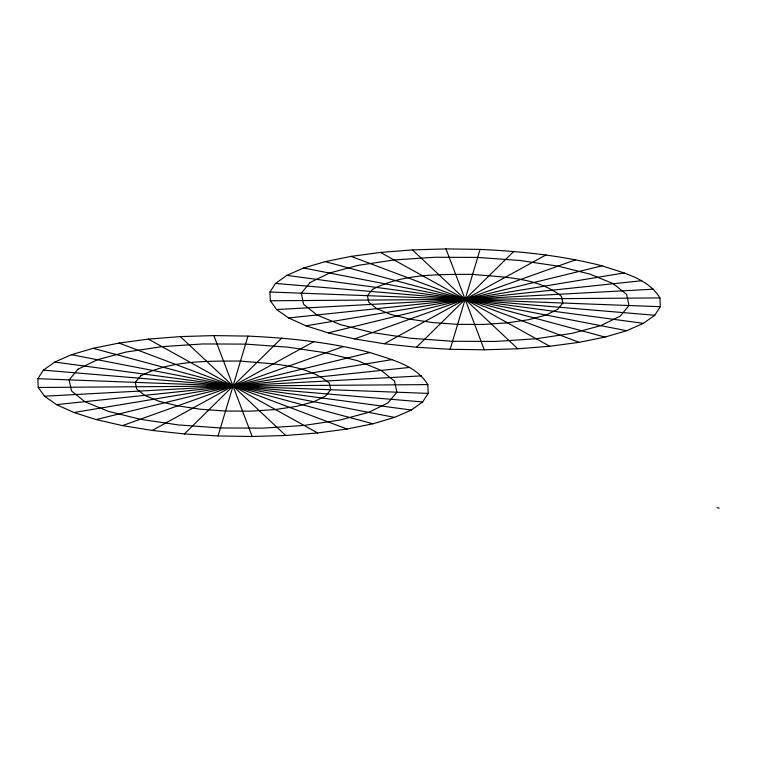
<?xml version="1.0" encoding="UTF-8"?>
<svg xmlns="http://www.w3.org/2000/svg" width="757" height="757" viewBox="0 0 757 757"><rect width="100%" height="100%" fill="white"/><g stroke="black" fill="none" stroke-linecap="round" stroke-linejoin="round"><path stroke-width="1.14" d="M218.063 435.975L247.984 336.108C289.013 337.953 330.09 342.278 369.946 352.507C390.527 359.509 415.697 364.666 427.837 384.603L428.207 393.385L422.643 401.948L411.316 410.02L394.577 417.372L372.927 423.769L347.028 429.02L317.656 432.957L285.72 435.474L252.185 436.496L218.063 435.975L184.405 433.941L152.214 430.449L122.483 425.614L96.111 419.567L73.893 412.508L56.52 404.645L44.502 396.214L38.219 387.48L37.85 378.689L43.414 370.135L54.741 362.054L71.48 354.711L93.13 348.315L119.029 343.063L148.391 339.117L180.327 336.6L213.862 335.588L247.984 336.108M450.169 349.289L480.089 249.413C521.119 251.267 562.196 255.582 602.052 265.821C622.633 272.813 647.803 277.98 659.943 297.917L660.312 306.699L654.748 315.262L643.422 323.334L626.682 330.686L605.032 337.073L579.133 342.325L549.762 346.271L517.826 348.788L484.291 349.8L450.169 349.289L416.511 347.255L384.319 343.763L354.588 338.918L328.216 332.881L306.008 325.822L288.625 317.959L276.608 309.528L270.325 300.784L269.956 292.003L275.52 283.44L286.846 275.368L303.585 268.016L325.236 261.629L351.134 256.377L380.497 252.431L412.433 249.914L445.977 248.902L480.089 249.413M184.405 433.941L281.651 338.142M416.511 347.255L513.757 251.447M152.214 430.449L313.833 341.634M384.319 343.763L545.948 254.939M354.588 338.918L575.68 259.783M122.483 425.614L343.574 346.469M328.216 332.881L602.052 265.821M96.111 419.567L369.946 352.507M306.008 325.822L624.26 272.88M73.893 412.508L392.154 359.575M288.625 317.959L641.643 280.743M56.52 404.645L409.537 367.438M276.608 309.528L653.651 289.174M44.502 396.214L421.545 375.869M270.325 300.784L659.943 297.917M38.219 387.48L427.837 384.603M269.956 292.003L660.312 306.699M37.85 378.689L428.207 393.385M275.52 283.44L654.748 315.262M43.414 370.135L422.643 401.948M286.846 275.368L643.422 323.334M54.741 362.054L411.316 410.02M303.585 268.016L626.682 330.686M71.48 354.711L394.577 417.372M717.125 507.71L719.15 508.098M325.236 261.629L605.032 337.073M93.13 348.315L372.927 423.769M351.134 256.377L579.133 342.325M119.029 343.063L347.028 429.02M380.497 252.431L549.762 346.271M148.391 339.117L317.656 432.957M412.433 249.914L517.826 348.788M180.327 336.6L285.72 435.474M445.977 248.902L484.291 349.8M213.862 335.588L252.185 436.496M77.99 369.227L69.161 379.872L71.489 390.934L84.831 401.664L108.27 411.325L140.215 419.264L178.482 424.942L220.467 427.97L263.304 428.131L304.087 425.434L340.016 420.05L368.659 412.347L388.057 402.847L396.895 392.211L394.558 381.15L381.225 370.419L357.777 360.758L325.841 352.819L287.575 347.141L245.59 344.113L202.744 343.943L161.97 346.649L126.031 352.033L97.388 359.736L77.99 369.227M140.565 376.011L135.295 382.361L136.686 388.956L144.644 395.353L158.629 401.115L177.677 405.856L200.501 409.244L225.539 411.042L251.087 411.146L275.406 409.537L296.829 406.32L313.918 401.73L325.482 396.062L330.752 389.723L329.361 383.127C305.222 363.379 270.06 364.089 240.518 361.042C207.011 361.165 171.073 360.143 140.565 376.011M310.096 282.541L301.267 293.186L303.595 304.248L316.937 314.969L340.376 324.63L372.321 332.578L410.587 338.247L452.572 341.275L495.409 341.445L536.193 338.748L572.122 333.354L600.765 325.652L620.163 316.161L629.001 305.516L626.673 294.454L613.331 283.733L589.883 274.072L557.947 266.123L519.681 260.455L477.695 257.427L434.849 257.257L394.075 259.954L358.137 265.347L329.494 273.05L310.096 282.541M372.671 289.325L367.41 295.675L368.801 302.27L376.749 308.667L390.735 314.429L409.783 319.161L432.607 322.548L457.644 324.356L483.193 324.45L507.512 322.842L528.944 319.634L546.024 315.035L557.587 309.376L562.858 303.027L561.467 296.432C537.328 276.693 502.165 277.403 472.623 274.346C439.117 274.479 403.188 273.457 372.671 289.325"/></g></svg>
